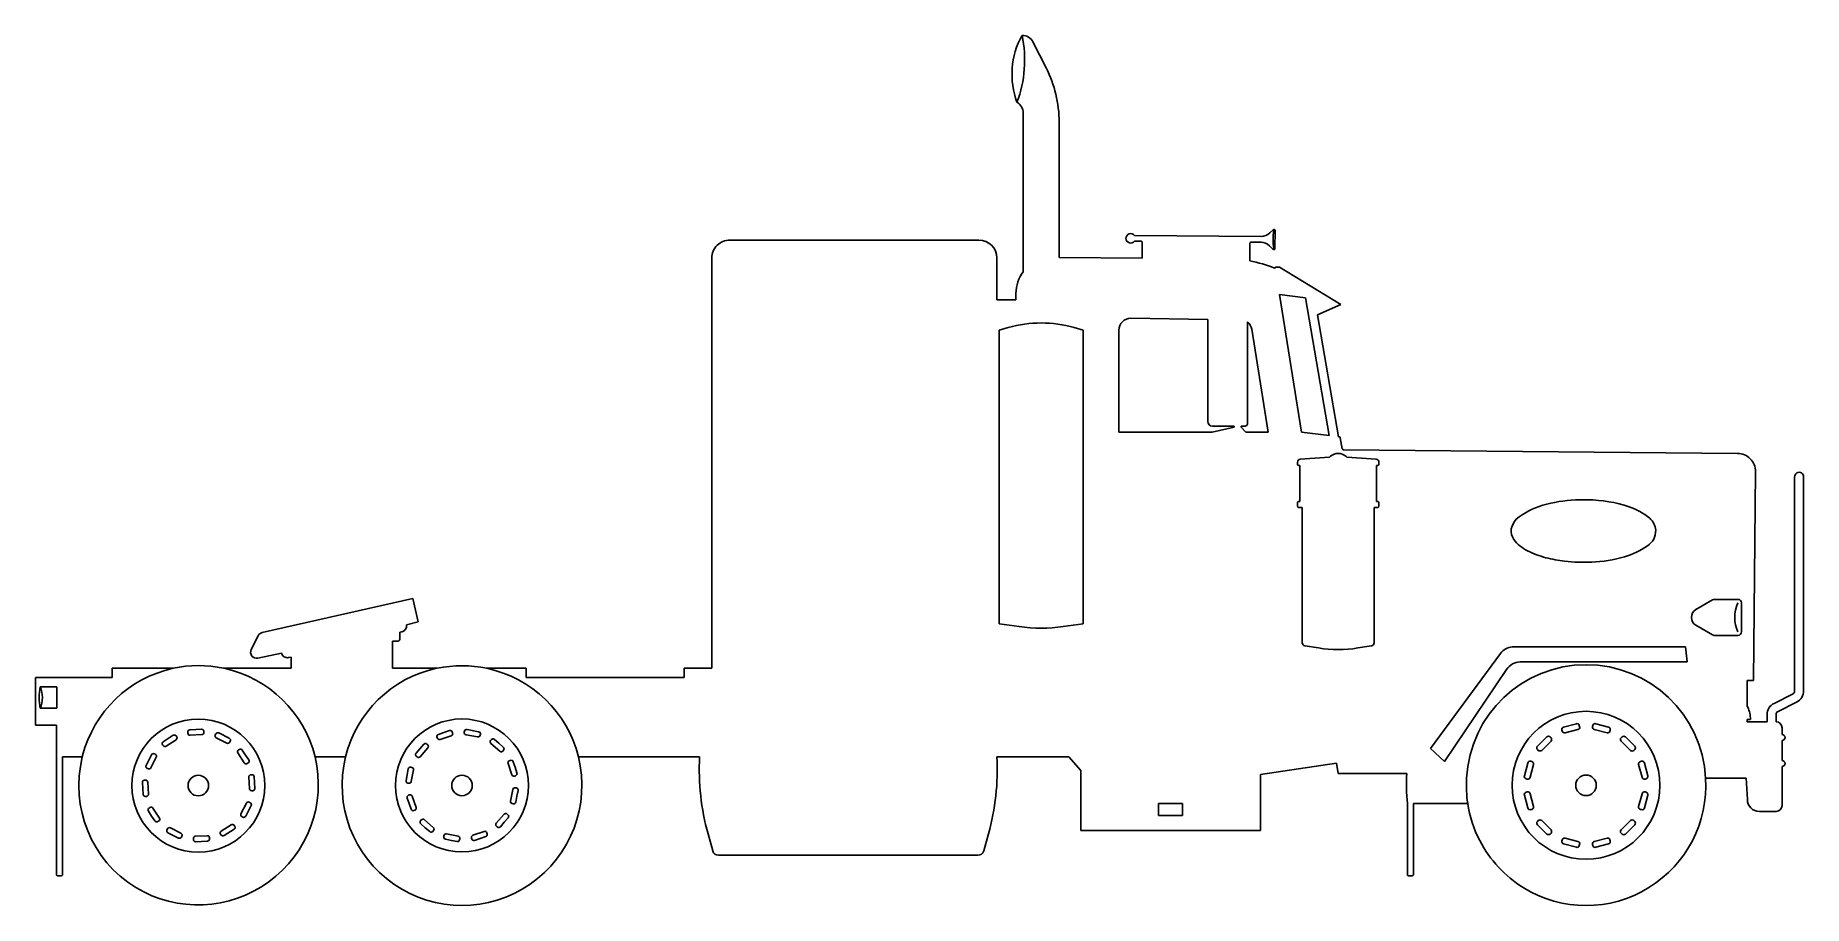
# Model space of a CAD drawing. Extents: x 0 to 16.1, y 0 to 7.9.
import ezdxf

# ---------------------------------------------------------------- set-up
doc = ezdxf.new("R2010")
doc.units = 0
doc.layers.add('WHITE', color=7, linetype='CONTINUOUS')
doc.layers.add('YELLOW', color=2, linetype='CONTINUOUS')

msp = doc.modelspace()

# ---------------------------------------------------------------- linework, layer by layer
at = {"layer": 'WHITE', "linetype": 'CONTINUOUS'}
for p, q in [((9.07956, 7.855571), (9.199438, 7.619048)), ((8.991, 5.765771), (8.991, 7.210271)), ((9.3177, 7.125491), (9.3177, 5.894831)), ((11.2347, 6.117851), (11.2644, 6.148091)), ((11.28276, 6.139991), (11.28168, 5.97691)), ((6.3207, 6.054131), (8.58762, 6.05413)), ((10.00296, 6.096251), (11.1564, 6.085979)), ((10.06344, 6.043871), (10.00458, 6.043871)), ((10.07262, 5.888351), (10.074186, 6.031996)), ((11.0538, 6.023891), (11.05272, 5.864051)), ((11.15478, 6.033611), (11.06514, 6.034677)), ((11.26332, 5.969351), (11.230915, 6.001746)), ((6.15708, 2.158571), (6.15708, 5.890509)), ((8.75124, 5.890511), (8.75124, 5.509271)), ((9.3177, 5.894831), (10.07262, 5.888351)), ((11.27898, 5.797631), (11.28924, 5.806811)), ((11.28924, 5.806811), (11.32218, 5.807891)), ((11.32218, 5.807891), (11.88162, 5.466611)), ((8.75124, 5.509271), (8.92458, 5.509271)), ((8.92458, 5.509271), (8.924576, 5.568132)), ((11.32326, 5.557871), (11.52306, 4.307771)), ((11.56032, 5.528171), (11.32326, 5.557871)), ((11.77578, 4.275911), (11.56032, 5.528171)), ((9.9711, 5.342409), (10.66986, 5.33215)), ((10.66986, 5.33215), (10.66986, 4.404431)), ((11.88162, 5.466611), (11.6694, 5.374811)), ((11.6694, 5.374811), (11.86056, 4.265111)), ((9.86148, 4.307771), (9.86148, 5.233331)), ((11.03112, 4.382291), (11.03112, 5.310011)), ((11.071068, 5.24197), (11.22066, 4.307771)), ((10.9107, 4.350971), (10.70982, 4.307771)), ((10.71306, 4.360691), (10.9107, 4.360691)), ((10.9107, 4.360691), (10.9107, 4.350971)), ((10.97388, 4.350971), (10.97388, 4.360691)), ((10.97388, 4.360691), (11.00952, 4.360691)), ((11.01654, 4.307771), (10.97388, 4.350971)), ((10.70982, 4.307771), (9.86148, 4.307771)), ((11.22066, 4.307771), (11.01654, 4.307771)), ((11.52306, 4.307771), (11.77578, 4.275911)), ((11.87622, 4.253771), (11.8935, 4.155491)), ((11.90646, 4.144691), (15.4926, 4.11337)), ((15.6546, 3.948131), (15.63786, 2.047871)), ((16.01154, 1.953911), (16.01154, 3.89629)), ((16.09308, 3.896291), (16.093072, 1.953911)), ((2.06496, 2.483111), (3.43656, 2.793611)), ((3.43656, 2.793611), (3.48462, 2.581391)), ((3.48462, 2.581391), (3.37716, 2.554931)), ((1.96452, 2.328131), (2.028238, 2.454492)), ((3.33558, 2.490131), (3.3183, 2.485811)), ((3.3183, 2.485811), (3.3183, 2.431811)), ((2.23992, 2.297351), (2.025, 2.250371)), ((2.32686, 2.261171), (2.305251, 2.256349)), ((2.32686, 2.158571), (2.32686, 2.261171)), ((3.29076, 2.404811), (3.24972, 2.404811)), ((3.24972, 2.404811), (3.24972, 2.158571)), ((0.6993, 2.073791), (0.6993, 2.158571)), ((0.6993, 2.158571), (1.253858, 2.158571)), ((1.7118, 2.158571), (2.32686, 2.158571)), ((3.24972, 2.158571), (3.65742, 2.15857)), ((4.10994, 2.158571), (4.4658, 2.158571)), ((4.4658, 2.158571), (4.4658, 2.073791)), ((5.9049, 2.073791), (5.9049, 2.158571)), ((5.9049, 2.158571), (6.15708, 2.158571)), ((0, 1.641251), (0, 2.073791)), ((0, 2.073791), (0.6993, 2.073791)), ((4.4658, 2.073791), (5.9049, 2.073791)), ((15.63786, 2.047871), (15.58062, 2.047871)), ((15.58062, 2.047871), (15.58062, 1.814591)), ((15.58062, 1.814591), (15.585474, 1.804328)), ((15.82416, 1.839431), (15.99318, 1.924749)), ((16.0299, 1.851311), (15.86088, 1.766531)), ((0.19278, 1.641251), (0, 1.641251)), ((0.19278, 0.281531), (0.19278, 1.641251)), ((15.60924, 1.692011), (15.58062, 1.692011)), ((15.58062, 1.692011), (15.58062, 1.672031)), ((15.58062, 1.672031), (15.76098, 1.672031)), ((15.76098, 1.672031), (15.76098, 1.737371)), ((15.84252, 1.737371), (15.84252, 1.67203)), ((15.89706, 1.617491), (15.89706, 1.55647)), ((15.89706, 1.501931), (15.89706, 1.31995)), ((0.24732, 1.352891), (0.247303, 0.281529)), ((0.42714, 1.35289), (0.24732, 1.352891)), ((2.82328, 1.353508), (2.545579, 1.353508)), ((6.0453, 1.352891), (4.94208, 1.352891)), ((9.40518, 1.352891), (8.75124, 1.352891)), ((9.51426, 1.227611), (9.40518, 1.352891)), ((11.84328, 1.295651), (11.14884, 1.191431)), ((11.85732, 1.201691), (11.84328, 1.295651)), ((9.51426, 0.683831), (9.51426, 1.227611)), ((11.14884, 1.191431), (11.14884, 0.683831)), ((12.482096, 1.201692), (11.85732, 1.201691)), ((15.5709, 1.159571), (15.201536, 1.15957)), ((15.58116, 0.965171), (15.5709, 1.159571)), ((15.89706, 1.265411), (15.897057, 0.910631)), ((12.48696, 0.281531), (12.48696, 0.928991)), ((13.036193, 0.929026), (12.5415, 0.928991)), ((12.5415, 0.928991), (12.5415, 0.281531)), ((15.84252, 0.856631), (15.69024, 0.856631)), ((6.165707, 0.497528), (6.12252, 0.651971)), ((8.67402, 0.651971), (8.63082, 0.497531)), ((11.14884, 0.683831), (9.51426, 0.683831)), ((8.5779, 0.457571), (6.2181, 0.457571)), ((0.23868, 0.272351), (0.20142, 0.272334)), ((12.53286, 0.272334), (12.4956, 0.272351))]:
    msp.add_line(p, q, dxfattribs=at)
for centre, radius, start, end in [((9.622422, 7.560467), 0.734038, 151.100705, 200.251204), ((8.982414, 7.806323), 0.108916, 26.882652, 91.378457), ((8.22798, 7.125329), 1.08972, 0.008518, 26.94085), ((8.881812, 7.210351), 0.109188, -0.04221, 61.590906), ((11.157588, 6.195179), 0.109206, -90.6235, -45.080134), ((11.27196, 6.140369), 0.010807, -2.004534, 134.391401), ((6.3207, 5.890511), 0.16362, 90, 180.0006), ((8.58762, 5.890511), 0.16362, 0, 90), ((9.969149, 6.06899), 0.043432, 38.877792, 324.665147), ((10.06344, 6.033071), 0.0108, -5.707601, 90), ((11.0646, 6.023891), 0.0108, 87.134978, 180), ((11.153862, 5.924531), 0.109084, 45.06028, 89.517819), ((11.270988, 5.976803), 0.010693, -135.818455, 0.574), ((10.860664, 4.791223), 1.089882, 67.42965, 79.850505), ((9.25182, 5.568131), 0.327244, 142.846462, 179.9997), ((9.97056, 5.233331), 0.10908, 89.71651, 180), ((10.96335, 5.224475), 0.109129, 9.225589, 51.610286), ((10.7136, 4.404427), 0.04374, 179.995634, 269.292627), ((11.00952, 4.382291), 0.0216, -90, 0), ((11.86272, 4.251611), 0.013672, 9.090277, 99.090277), ((11.90673, 4.158191), 0.013503, -168.465379, -91.145763), ((15.49098, 3.949751), 0.163628, -0.567266, 89.43275), ((16.05231, 3.900989), 0.04104, -6.573303, 186.573699), ((2.076732, 2.430137), 0.054266, 102.528808, 153.332699), ((3.291295, 2.431811), 0.027005, -91.134304, -0.000229), ((3.324227, 2.543156), 0.054227, -77.914946, 12.541073), ((2.013361, 2.303718), 0.054602, 153.441906, 282.308062), ((2.29284, 2.309123), 0.054214, -167.458812, -76.766199), ((1.482829, 1.091973), 1.090898, 77.883953, 102.116045), ((3.88368, 1.092999), 1.089328, 78.012053, 101.98795), ((15.979174, 1.953927), 0.032366, -64.357973, -0.029921), ((15.9786, 1.953645), 0.114473, -63.375361, 0.133206), ((15.33654, 1.692983), 0.272702, -0.204222, 24.09845), ((15.875099, 1.737311), 0.114119, 116.510773, 179.970267), ((15.875099, 1.737218), 0.032579, 115.876706, 179.731828), ((15.84252, 1.617491), 0.05454, 0, 90), ((15.89706, 1.529201), 0.02727, -90, 90), ((1.48334, 1.091659), 1.088025, 166.107798, 238.461199), ((1.480694, 1.100804), 1.094458, -121.170355, 13.349722), ((3.882604, 1.092771), 1.09094, 166.172366, 373.79424), ((8.222149, 1.237999), 2.179879, 176.978806, 195.594981), ((6.574502, 1.237987), 2.179768, -15.595458, 3.021671), ((15.89706, 1.292681), 0.02727, -90, 90), ((14.112753, 1.094384), 1.634184, 176.234987, 185.808764), ((14.11285, 1.092789), 1.090732, -58.343116, 3.51016), ((14.113531, 1.092887), 1.089728, -171.351754, -152.573319), ((15.69024, 0.965712), 0.109081, -179.71572, -89.999997), ((15.84252, 0.911171), 0.05454, -90, -0.567), ((6.218262, 0.512111), 0.05454, -164.491701, -90.170185), ((8.578386, 0.511949), 0.05438, -90.512201, -15.37488), ((14.115089, 1.092946), 1.091139, -152.608221, -121.675736), ((0.20142, 0.280991), 0.008657, 176.423666, 270), ((0.23868, 0.280991), 0.00864, -90, 3.574374), ((12.495601, 0.281007), 0.008657, 176.535459, 269.993137), ((12.53286, 0.280991), 0.008657, -90, 3.576334), ((14.11371, 1.076134), 1.076134, -122.083291, -57.916709)]:
    msp.add_arc(centre, radius, start, end, dxfattribs=at)
at = {"layer": 'YELLOW', "linetype": 'CONTINUOUS'}
for p, q in [((8.77284, 5.234411), (8.854919, 5.25763)), ((8.77284, 2.564111), (8.77284, 5.234411)), ((9.45378, 5.257631), (9.53586, 5.234411)), ((9.53586, 5.234411), (9.53586, 2.564111)), ((11.48688, 4.031831), (11.48688, 4.016171)), ((11.7774, 4.078811), (11.512259, 4.059382)), ((11.78712, 4.086911), (11.7774, 4.078811)), ((11.93724, 4.078811), (11.92752, 4.086911)), ((12.20292, 4.059371), (11.93724, 4.078811)), ((12.22776, 4.016171), (12.22776, 4.031831)), ((11.50038, 4.002671), (11.50848, 4.002671)), ((11.50848, 4.002671), (11.50848, 3.675971)), ((12.20616, 3.675971), (12.20616, 4.002671)), ((12.20616, 4.002671), (12.21426, 4.002671)), ((11.48688, 3.661931), (11.48688, 3.634931)), ((11.50848, 3.675971), (11.50038, 3.675971)), ((11.50038, 3.621431), (11.53062, 3.621431)), ((11.53062, 3.621431), (11.530601, 2.390771)), ((12.18456, 2.390771), (12.18456, 3.621431)), ((12.18456, 3.621431), (12.21426, 3.621431)), ((12.21426, 3.675971), (12.20616, 3.675971)), ((12.22776, 3.634931), (12.227749, 3.66193)), ((15.263638, 2.780651), (15.11244, 2.692631)), ((15.49584, 2.785511), (15.28038, 2.785511)), ((15.52878, 2.491211), (15.52878, 2.752571)), ((8.953738, 2.538191), (8.77284, 2.564111)), ((9.53586, 2.564111), (9.354959, 2.53819)), ((15.11244, 2.551151), (15.26364, 2.463131)), ((15.28038, 2.458271), (15.49584, 2.458271)), ((11.5533, 2.363771), (11.67804, 2.34325)), ((12.0366, 2.343251), (12.161877, 2.363792)), ((12.697947, 1.428431), (13.333652, 2.294162)), ((13.441981, 2.354024), (15.01818, 2.354024)), ((15.01818, 2.354024), (15.033096, 2.216758)), ((13.390025, 2.14719), (12.82392, 1.309691)), ((15.033096, 2.216758), (13.513796, 2.216758)), ((0.044975, 1.989137), (0.193989, 1.989137)), ((0.193989, 1.989137), (0.193989, 1.794479)), ((0.193989, 1.794479), (0.044975, 1.794479)), ((13.909319, 1.62343), (14.02488, 1.654751)), ((14.051838, 1.63908), (14.05458, 1.628831)), ((14.17284, 1.628831), (14.17554, 1.639091)), ((14.202, 1.654751), (14.26032, 1.639091)), ((14.26032, 1.639091), (14.3181, 1.623431)), ((1.162593, 1.454934), (1.15722, 1.463051)), ((1.16316, 1.490051), (1.20852, 1.519751)), ((1.280323, 1.507899), (1.19016, 1.449011)), ((1.20852, 1.519751), (1.25388, 1.548911)), ((1.28088, 1.54351), (1.28628, 1.534871)), ((1.38726, 1.56781), (1.38726, 1.577531)), ((1.40508, 1.598051), (1.45908, 1.601291)), ((1.515777, 1.554888), (1.40778, 1.549451)), ((1.45908, 1.601291), (1.51308, 1.603991)), ((1.5336, 1.585091), (1.5336, 1.575371)), ((1.63782, 1.55323), (1.64268, 1.562411)), ((1.74258, 1.478171), (1.64646, 1.527311)), ((1.669134, 1.5705), (1.76526, 1.521911)), ((1.773349, 1.495456), (1.76904, 1.486811)), ((3.49974, 1.427411), (3.535379, 1.46791)), ((3.562919, 1.46953), (3.57048, 1.463591)), ((3.65526, 1.531631), (3.658499, 1.522451)), ((3.71844, 1.574291), (3.66768, 1.557011)), ((3.68334, 1.510571), (3.7854, 1.545131)), ((3.76974, 1.59157), (3.71844, 1.574291)), ((3.797811, 1.570508), (3.79458, 1.579691)), ((3.90582, 1.587251), (3.90366, 1.577531)), ((3.91932, 1.554311), (4.02516, 1.533791)), ((4.03434, 1.581851), (3.9285, 1.602911)), ((4.04838, 1.549451), (4.05, 1.558631)), ((4.143416, 1.502475), (4.1499, 1.510031)), ((4.22658, 1.404191), (4.14558, 1.474931)), ((4.17744, 1.511651), (4.21848, 1.476551)), ((4.21848, 1.476551), (4.25898, 1.440911)), ((13.67118, 1.45009), (13.75596, 1.534871)), ((13.7943, 1.496531), (13.70952, 1.411751)), ((13.78674, 1.53487), (13.7943, 1.527311)), ((13.896882, 1.586165), (13.89366, 1.596971)), ((14.03946, 1.601831), (13.92336, 1.571051)), ((14.30406, 1.571051), (14.18796, 1.601831)), ((14.333202, 1.596976), (14.33052, 1.586171)), ((14.432579, 1.52731), (14.44068, 1.534871)), ((14.51736, 1.411751), (14.43258, 1.496531)), ((14.47146, 1.53487), (14.55624, 1.450091)), ((1.03194, 1.323731), (1.00764, 1.275671)), ((1.05678, 1.371791), (1.03194, 1.323731)), ((1.05138, 1.253531), (1.09998, 1.349651)), ((1.09188, 1.376111), (1.0827, 1.380431)), ((1.900773, 1.297794), (1.84248, 1.388531)), ((1.84788, 1.415531), (1.85652, 1.420931)), ((1.883492, 1.414973), (1.91268, 1.369631)), ((1.91268, 1.369631), (1.94238, 1.324811)), ((1.93644, 1.297271), (1.92834, 1.291871)), ((3.46464, 1.38637), (3.49974, 1.427411)), ((3.473816, 1.352346), (3.46626, 1.358831)), ((3.572076, 1.435533), (3.50136, 1.354511)), ((4.2606, 1.41337), (4.25466, 1.405811)), ((4.336191, 1.190888), (4.30164, 1.292951)), ((4.31352, 1.317791), (4.3227, 1.321031)), ((4.34808, 1.308611), (4.36536, 1.257851)), ((12.82392, 1.309691), (12.697947, 1.428431)), ((13.58262, 1.29673), (13.56696, 1.238951)), ((13.61987, 1.309649), (13.60908, 1.312391)), ((13.67874, 1.411751), (13.67118, 1.419311)), ((14.55624, 1.419311), (14.54868, 1.411751)), ((14.60754, 1.309691), (14.6178, 1.312391)), ((14.644758, 1.29672), (14.65992, 1.238951)), ((0.99306, 1.140671), (1.00278, 1.140671)), ((1.016278, 1.249207), (1.02492, 1.244891)), ((1.94832, 1.062911), (1.94238, 1.170371)), ((1.961279, 1.190913), (1.971, 1.190891)), ((1.991483, 1.173067), (1.99422, 1.119071)), ((3.37337, 1.137432), (3.38418, 1.190351)), ((3.38418, 1.190351), (3.39444, 1.243271)), ((3.41712, 1.258931), (3.42684, 1.257311)), ((3.4425, 1.234091), (3.42144, 1.128251)), ((4.37076, 1.18171), (4.36158, 1.178471)), ((4.36536, 1.257851), (4.38264, 1.206551)), ((13.56696, 1.238951), (13.55184, 1.181171)), ((13.566955, 1.15415), (13.57776, 1.151471)), ((13.60422, 1.16713), (13.63554, 1.282691)), ((14.6232, 1.16713), (14.59188, 1.282691)), ((14.66046, 1.154171), (14.64966, 1.151471)), ((14.65992, 1.238951), (14.67558, 1.181171)), ((0.9774, 1.066151), (0.97416, 1.119611)), ((0.9801, 1.012151), (0.9774, 1.066151)), ((1.01034, 0.993783), (1.00062, 0.993791)), ((1.0233, 1.122311), (1.02924, 1.014851)), ((1.97856, 1.044551), (1.96884, 1.044551)), ((1.99422, 1.119071), (1.99692, 1.065071)), ((3.402, 0.927371), (3.38418, 0.978671)), ((3.398758, 1.11258), (3.38904, 1.114751)), ((3.3966, 1.00351), (3.405779, 1.00675)), ((3.430619, 0.994331), (3.46572, 0.892271)), ((4.32486, 0.95113), (4.34538, 1.056971)), ((4.3686, 1.07263), (4.37832, 1.070471)), ((4.38318, 0.994871), (4.37292, 0.941411)), ((4.39398, 1.047791), (4.38318, 0.994871)), ((13.55184, 1.004051), (13.56696, 0.946271)), ((13.57776, 1.033751), (13.56696, 1.030511)), ((13.63554, 0.902531), (13.60422, 1.018091)), ((14.591839, 0.902542), (14.6232, 1.018091)), ((14.649659, 1.033751), (14.66046, 1.030511)), ((14.675562, 1.004055), (14.65992, 0.946271)), ((1.0584, 0.815051), (1.02924, 0.860411)), ((1.03518, 0.887411), (1.04328, 0.892811)), ((1.0881, 0.770231), (1.0584, 0.815051)), ((1.07028, 0.887411), (1.12914, 0.796691)), ((1.8711, 0.835571), (1.92024, 0.931691)), ((1.88838, 0.804791), (1.87974, 0.809111)), ((1.93914, 0.861491), (1.91484, 0.813431)), ((1.963976, 0.909553), (1.93914, 0.861491)), ((1.946698, 0.940327), (1.95534, 0.936011)), ((3.41928, 0.876611), (3.402, 0.927371)), ((3.45384, 0.86743), (3.44412, 0.864191)), ((4.19526, 0.749711), (4.266, 0.830711)), ((4.29354, 0.832871), (4.3011, 0.826391)), ((4.3497, 0.926291), (4.34052, 0.927911)), ((10.22274, 0.819911), (10.22274, 0.928991)), ((10.22274, 0.928991), (10.44036, 0.928991)), ((10.44036, 0.819911), (10.22274, 0.819911)), ((10.44036, 0.928991), (10.44036, 0.819911)), ((13.56696, 0.946271), (13.58262, 0.887951)), ((13.609075, 0.872849), (13.61988, 0.875531)), ((14.6178, 0.872831), (14.60754, 0.875531)), ((14.65992, 0.946271), (14.6448, 0.887951)), ((1.123183, 0.769719), (1.1151, 0.764291)), ((1.19772, 0.689771), (1.20204, 0.698411)), ((1.25442, 0.639011), (1.20636, 0.663311)), ((1.228498, 0.707046), (1.32462, 0.657911)), ((1.69074, 0.641711), (1.68534, 0.649811)), ((1.691264, 0.677377), (1.78146, 0.736211)), ((1.80846, 0.694631), (1.71774, 0.636311)), ((1.808432, 0.730253), (1.81386, 0.722171)), ((3.506216, 0.771855), (3.5127, 0.779411)), ((3.54888, 0.708671), (3.50838, 0.744311)), ((3.540757, 0.781007), (3.62178, 0.710291)), ((3.58938, 0.673571), (3.54888, 0.708671)), ((3.62394, 0.682751), (3.61746, 0.675191)), ((3.848038, 0.63036), (3.7422, 0.651431)), ((4.08402, 0.67465), (3.98196, 0.639551)), ((4.1121, 0.65305), (4.10886, 0.662771)), ((4.204436, 0.715146), (4.19688, 0.721631)), ((4.26762, 0.757811), (4.23198, 0.717311)), ((4.302696, 0.798333), (4.26762, 0.757811)), ((13.67118, 0.76591), (13.67874, 0.773471)), ((13.75596, 0.650351), (13.67118, 0.735131)), ((13.709519, 0.773471), (13.7943, 0.688691)), ((13.7943, 0.657911), (13.78674, 0.650351)), ((14.432579, 0.68869), (14.51736, 0.773471)), ((14.44068, 0.650351), (14.43258, 0.657911)), ((14.55624, 0.735131), (14.47146, 0.650351)), ((14.54868, 0.773471), (14.55624, 0.765911)), ((1.30248, 0.614171), (1.25442, 0.639011)), ((1.333256, 0.631453), (1.32894, 0.622811)), ((1.43802, 0.599591), (1.43802, 0.609851)), ((1.45584, 0.630371), (1.56384, 0.635771)), ((1.51254, 0.583931), (1.45854, 0.581231)), ((1.565999, 0.586644), (1.51254, 0.583931)), ((1.58436, 0.617411), (1.58436, 0.607691)), ((3.71898, 0.635771), (3.71736, 0.626051)), ((3.73248, 0.603371), (3.78594, 0.593111)), ((3.78594, 0.593111), (3.83886, 0.582311)), ((3.86153, 0.597973), (3.8637, 0.607691)), ((3.96954, 0.614711), (3.97278, 0.605531)), ((3.99762, 0.593111), (4.04892, 0.610931)), ((4.04892, 0.610931), (4.09968, 0.628211)), ((13.896882, 0.599056), (13.89366, 0.588251)), ((13.90932, 0.561791), (14.02488, 0.530471)), ((14.03946, 0.583391), (13.92336, 0.614171)), ((14.051838, 0.546141), (14.05458, 0.556391)), ((14.17554, 0.54613), (14.17284, 0.556391)), ((14.187955, 0.583411), (14.30406, 0.614171)), ((14.26032, 0.546131), (14.202, 0.530471)), ((14.3181, 0.561791), (14.26032, 0.546131)), ((14.33052, 0.599051), (14.33322, 0.588251))]:
    msp.add_line(p, q, dxfattribs=at)
for centre, radius in [((1.482829, 1.091973), 0.604694), ((3.882604, 1.092771), 0.604694), ((14.112753, 1.094384), 0.672845), ((1.482829, 1.091973), 0.093414), ((3.882604, 1.092771), 0.093414), ((14.112753, 1.094384), 0.093414)]:
    msp.add_circle(centre, radius, dxfattribs=at)
for centre, radius, start, end in [((7.919675, 7.689216), 1.083939, -20.681993, 12.033901), ((11.745654, 6.055768), 0.48119, 169.873849, 189.445192), ((9.15435, 4.209437), 1.090123, 74.057333, 105.9427), ((11.51388, 4.032425), 0.027006, 93.440189, 181.260304), ((11.85732, 4.003751), 0.108828, 49.83051, 130.16958), ((12.200707, 4.032402), 0.027059, -1.209734, 85.308175), ((11.50038, 4.016171), 0.0135, 180, 270), ((12.21426, 4.016171), 0.0135, -90, 0), ((11.500369, 3.662471), 0.0135, 89.954142, 182.292456), ((11.50038, 3.634931), 0.0135, 180, 270), ((12.21426, 3.662471), 0.0135, -2.292799, 90), ((12.21426, 3.634931), 0.0135, -90, 0), ((13.897224, 3.014126), 0.652686, 105.908601, 129.986371), ((14.072439, 2.385863), 1.30492, 92.489777, 105.745949), ((14.090393, 2.591532), 1.100553, 87.95924, 93.888851), ((14.108706, 2.423177), 1.268381, 71.791421, 89.056841), ((14.322686, 3.081832), 0.575851, 50.06723, 71.537798), ((13.558091, 3.40543), 0.12696, 170.637002, 215.595871), ((13.607071, 3.392689), 0.17742, 136.768396, 169.150556), ((14.59275, 3.406522), 0.154265, -59.431298, 2.70619), ((14.584279, 3.401281), 0.163045, 4.405437, 48.49887), ((13.731774, 3.53916), 0.346113, -143.138182, -115.894637), ((13.960278, 3.974108), 0.837329, -116.963013, -104.772228), ((14.277983, 3.821333), 0.674187, -74.169108, -54.32035), ((14.058898, 4.393427), 1.267988, -104.250033, -96.35966), ((14.095772, 4.584322), 1.461874, -96.967241, -87.306581), ((14.111447, 4.381654), 1.258708, -87.585769, -73.833877), ((15.280866, 2.752571), 0.032944, 90.845286, 121.5298), ((15.767271, 2.621891), 0.301251, 154.291627, 205.708373), ((15.49584, 2.752571), 0.03294, 0, 90), ((15.15348, 2.621891), 0.081783, 120.120278, 239.8794), ((9.15435, 3.941057), 1.417137, -98.1382, -81.8619), ((15.280793, 2.490952), 0.032684, -121.654764, -90.723648), ((15.49584, 2.491211), 0.03294, -90, 0), ((11.557944, 2.390717), 0.027343, 179.886, 260.221438), ((11.85732, 3.418391), 1.089985, -99.467, -80.533011), ((12.15756, 2.390447), 0.027002, -80.801098, 0.687516), ((13.456457, 2.199877), 0.154824, 95.36483, 142.484524), ((1.486574, 1.092784), 1.090898, 102.31733, 165.590822), ((1.485032, 1.091487), 1.092435, 13.877692, 77.632335), ((3.882604, 1.092771), 1.09094, 102.324039, 166.172366), ((3.882913, 1.091514), 1.09094, 13.862249, 77.988868), ((14.113701, 1.101881), 1.089363, 3.035564, 176.964316), ((13.513461, 2.072469), 0.144289, 89.866692, 148.811709), ((0.476418, 1.891808), 0.442284, 167.287461, 192.712539), ((-0.20047, 1.891808), 0.264039, -21.630312, 21.630312), ((13.91472, 1.602371), 0.021741, 104.382801, 194.381395), ((14.030766, 1.633853), 0.021711, 13.933081, 105.730073), ((14.033703, 1.622788), 0.021734, -74.639137, 16.141484), ((14.193744, 1.622803), 0.021756, 163.915767, 254.581888), ((14.1966, 1.633691), 0.021741, 75.618605, 165.618605), ((14.312214, 1.602533), 0.021711, -14.829796, 74.269927), ((1.17361, 1.473598), 0.01949, 122.421934, 212.763233), ((1.179198, 1.465103), 0.019471, -148.5174, -55.736994), ((1.26468, 1.532711), 0.01947, 33.68973, 123.690068), ((1.269918, 1.524341), 0.019458, -57.674202, 32.763888), ((1.406737, 1.578614), 0.019507, 94.873553, 183.182972), ((1.4067, 1.568891), 0.01947, -176.8195, -86.82017), ((1.514159, 1.584573), 0.019447, 1.524889, 93.181703), ((1.51416, 1.574291), 0.01947, -85.235703, 3.17983), ((1.6551, 1.544591), 0.01932, 153.436601, 243.434949), ((1.659852, 1.553555), 0.019321, 61.286878, 152.718789), ((1.751648, 1.495237), 0.019326, -117.983715, -25.849392), ((1.756404, 1.504739), 0.019321, -28.714098, 62.718789), ((3.549959, 1.454951), 0.019507, 48.36626, 138.366502), ((3.55779, 1.448795), 0.019493, -42.870899, 49.381489), ((3.673503, 1.538432), 0.01947, 107.403388, 200.445901), ((3.676859, 1.528931), 0.01947, -160.560002, -70.5582), ((3.77622, 1.573211), 0.01947, 19.440035, 109.4406), ((3.779568, 1.563707), 0.01947, -72.570137, 20.445701), ((3.9231, 1.573751), 0.019804, 168.996459, 258.996502), ((3.92525, 1.583364), 0.019815, 80.559223, 168.689086), ((4.02894, 1.553231), 0.019804, -101.003541, -11.003541), ((4.03056, 1.562411), 0.019804, -11.003541, 78.996459), ((4.158216, 1.489781), 0.019498, 139.379799, 229.605238), ((4.16448, 1.497071), 0.019507, 48.367161, 138.366461), ((13.68711, 1.434701), 0.02215, 135.988697, 224.01224), ((13.77135, 1.518941), 0.02215, 45.987223, 134.01224), ((13.775329, 1.511921), 0.024429, -39.049957, 39.049957), ((13.917798, 1.592057), 0.02173, -164.269698, -75.169472), ((14.309604, 1.592061), 0.02173, -104.780966, -15.729272), ((14.44851, 1.511921), 0.02215, 135.990199, 224.01224), ((14.45607, 1.518941), 0.02215, 45.987223, 134.01224), ((14.54031, 1.434701), 0.02215, -44.01224, 44.01224), ((1.483279, 1.093721), 1.087474, 165.595423, 166.212454), ((1.07406, 1.363151), 0.01932, 63.434949, 153.434398), ((1.083018, 1.358928), 0.019333, -28.676858, 62.717905), ((1.85868, 1.399331), 0.01947, 123.689899, 213.690068), ((1.86705, 1.404569), 0.019458, 32.324151, 122.763888), ((1.917378, 1.307963), 0.019471, -148.517101, -55.736994), ((1.926315, 1.313865), 0.019439, -58.610501, 34.267585), ((3.47922, 1.373411), 0.019507, 138.367301, 228.366461), ((3.48651, 1.367147), 0.019498, -130.619898, -40.394762), ((4.23984, 1.418523), 0.019525, -132.774042, -40.622225), ((4.24602, 1.426331), 0.019507, -41.634599, 48.366461), ((4.32, 1.299431), 0.01947, 109.439499, 199.440035), ((4.329501, 1.302787), 0.01947, 17.403385, 110.445902), ((13.60368, 1.291331), 0.021741, 75.618605, 165.619299), ((13.614642, 1.288577), 0.021711, -15.730073, 76.06534), ((13.69413, 1.439894), 0.032077, -118.671588, -61.328412), ((14.53302, 1.427411), 0.022147, -135, -45), ((14.61282, 1.288587), 0.021754, 104.045898, 195.726638), ((14.623686, 1.291493), 0.021711, 13.93097, 105.730073), ((0.993538, 1.12123), 0.019446, 91.409971, 184.778145), ((1.00386, 1.121231), 0.01947, 3.180521, 93.17983), ((1.024704, 1.266599), 0.019326, 152.002853, 244.1504), ((1.033988, 1.261957), 0.019326, -117.983715, -25.849392), ((1.96182, 1.171451), 0.01947, 91.590873, 183.17983), ((1.97208, 1.171451), 0.01947, 4.763441, 93.17983), ((3.392928, 1.134191), 0.019825, 170.5894, 258.690068), ((3.41387, 1.239384), 0.019815, 80.559223, 168.689086), ((3.402, 1.132139), 0.019825, -99.410598, -11.309932), ((3.42306, 1.237871), 0.019804, -11.003541, 78.996459), ((4.354776, 1.196723), 0.019479, -162.569999, -69.555497), ((4.36428, 1.200071), 0.01947, -70.560501, 19.440035), ((14.113, 1.092764), 1.089185, 176.483419, 188.646073), ((13.572738, 1.175123), 0.021756, 163.859256, 254.583301), ((13.58316, 1.172531), 0.021741, -104.381395, -14.382799), ((14.64426, 1.172531), 0.021741, -165.617201, -75.618605), ((14.654703, 1.175128), 0.021734, -74.639137, 16.141484), ((0.99954, 1.013231), 0.01947, -176.82017, -86.82017), ((1.009854, 1.013231), 0.019454, -88.568098, 4.77685), ((1.96776, 1.063991), 0.01947, -176.82017, -86.82017), ((1.97748, 1.063991), 0.01947, -86.820101, 3.17983), ((3.402594, 0.984988), 0.019468, 107.931815, 198.937042), ((3.412097, 0.988337), 0.019468, 17.933041, 108.9375), ((4.36482, 1.053191), 0.019804, 78.996517, 168.996459), ((4.374434, 1.051041), 0.019815, -9.44078, 78.689086), ((13.572828, 1.009607), 0.021711, 105.680468, 194.829771), ((13.58316, 1.012691), 0.021741, 14.381395, 104.381395), ((14.64426, 1.012691), 0.021741, 75.621951, 165.618605), ((14.654574, 1.009613), 0.021711, -14.8319, 74.269927), ((1.04563, 0.870958), 0.01949, 122.421936, 212.763231), ((1.05408, 0.876611), 0.01947, 33.691748, 123.690068), ((1.888166, 0.826503), 0.019326, 152.016288, 244.150609), ((1.897448, 0.821857), 0.019326, -117.983715, -25.849392), ((1.937628, 0.923267), 0.019321, 62.003133, 154.151109), ((1.946916, 0.918623), 0.019321, -27.997198, 64.151109), ((3.437802, 0.882605), 0.019468, -162.066094, -71.064012), ((3.44736, 0.885791), 0.01947, -70.5602, 19.440035), ((4.280845, 0.818078), 0.019493, 49.363902, 139.605309), ((4.28841, 0.811595), 0.019493, -42.870899, 49.381489), ((4.3443, 0.947351), 0.019804, 168.997699, 258.996459), ((4.353572, 0.945734), 0.019825, -101.263142, -12.595504), ((13.603518, 0.893837), 0.021711, -164.269927, -75.169598), ((13.6146, 0.896634), 0.021754, -75.954103, 15.726635), ((14.612778, 0.896645), 0.021754, 164.2694, 256.067241), ((14.623827, 0.893734), 0.021756, -106.084232, -15.418115), ((1.104552, 0.78068), 0.01949, -147.578066, -57.236771), ((1.112778, 0.786161), 0.019458, -57.674202, 32.763888), ((1.214786, 0.680703), 0.019326, 152.016288, 244.150609), ((1.219428, 0.689987), 0.019321, 62.001979, 154.151109), ((1.316196, 0.640523), 0.019321, -27.997198, 64.151109), ((1.701432, 0.660773), 0.019471, 121.481801, 214.263006), ((1.79199, 0.719849), 0.019458, 32.324151, 122.763888), ((1.797933, 0.710994), 0.019458, -57.244943, 35.057497), ((3.521016, 0.759161), 0.019498, 139.379799, 229.605238), ((3.527496, 0.766721), 0.019493, 47.129958, 139.381489), ((3.60264, 0.687903), 0.019525, -132.774042, -40.622225), ((3.609148, 0.695445), 0.019493, -40.636098, 49.605305), ((3.73842, 0.631991), 0.019804, 78.996459, 168.996459), ((4.0905, 0.656291), 0.01947, 19.440035, 109.4406), ((4.093686, 0.646733), 0.019468, -72.067633, 18.936122), ((4.209592, 0.736451), 0.019525, 137.225958, 229.377775), ((4.21713, 0.729947), 0.019498, -130.619898, -40.394762), ((13.68711, 0.750521), 0.02215, 135.988697, 224.01224), ((13.69413, 0.754499), 0.024429, 50.952107, 129.048843), ((13.77135, 0.677063), 0.030828, -119.948485, -60.051687), ((13.766156, 0.673301), 0.032077, -28.671587, 28.671587), ((14.44851, 0.673301), 0.02215, 135.990199, 224.01224), ((14.45607, 0.666281), 0.02215, -134.012801, -45.98776), ((14.53302, 0.757811), 0.022147, 45.001509, 135), ((14.54031, 0.750521), 0.02215, -44.01224, 44.01224), ((1.311548, 0.631237), 0.019326, -117.983715, -25.849392), ((1.457497, 0.610934), 0.019507, 94.873553, 183.182972), ((1.45746, 0.600671), 0.01947, -176.82017, -86.82017), ((1.56492, 0.616331), 0.01947, 3.180506, 93.17983), ((1.564974, 0.606071), 0.019454, -86.978701, 4.77685), ((1.70694, 0.652511), 0.01947, -146.310301, -56.309932), ((3.736847, 0.622662), 0.019779, 170.135195, 257.244944), ((3.8421, 0.601859), 0.019815, -99.410982, -11.308499), ((3.844152, 0.610931), 0.019815, -9.410982, 78.690297), ((3.987954, 0.621029), 0.019468, 107.932367, 198.93753), ((3.991302, 0.611525), 0.019468, -162.067633, -71.061999), ((13.91472, 0.582851), 0.021741, 165.618605, 255.617702), ((13.917798, 0.593165), 0.02173, 75.169472, 164.269698), ((14.030766, 0.551369), 0.021711, -105.730073, -13.933097), ((14.033676, 0.562418), 0.021756, -16.084235, 74.581887), ((14.193738, 0.562439), 0.021756, 105.416698, 196.140744), ((14.1966, 0.551531), 0.021741, -165.618301, -75.618605), ((14.309617, 0.593183), 0.021711, 15.680465, 104.829769), ((14.312232, 0.582694), 0.021711, -74.319533, 14.829769)]:
    msp.add_arc(centre, radius, start, end, dxfattribs=at)

doc.saveas('drawing.dxf')
